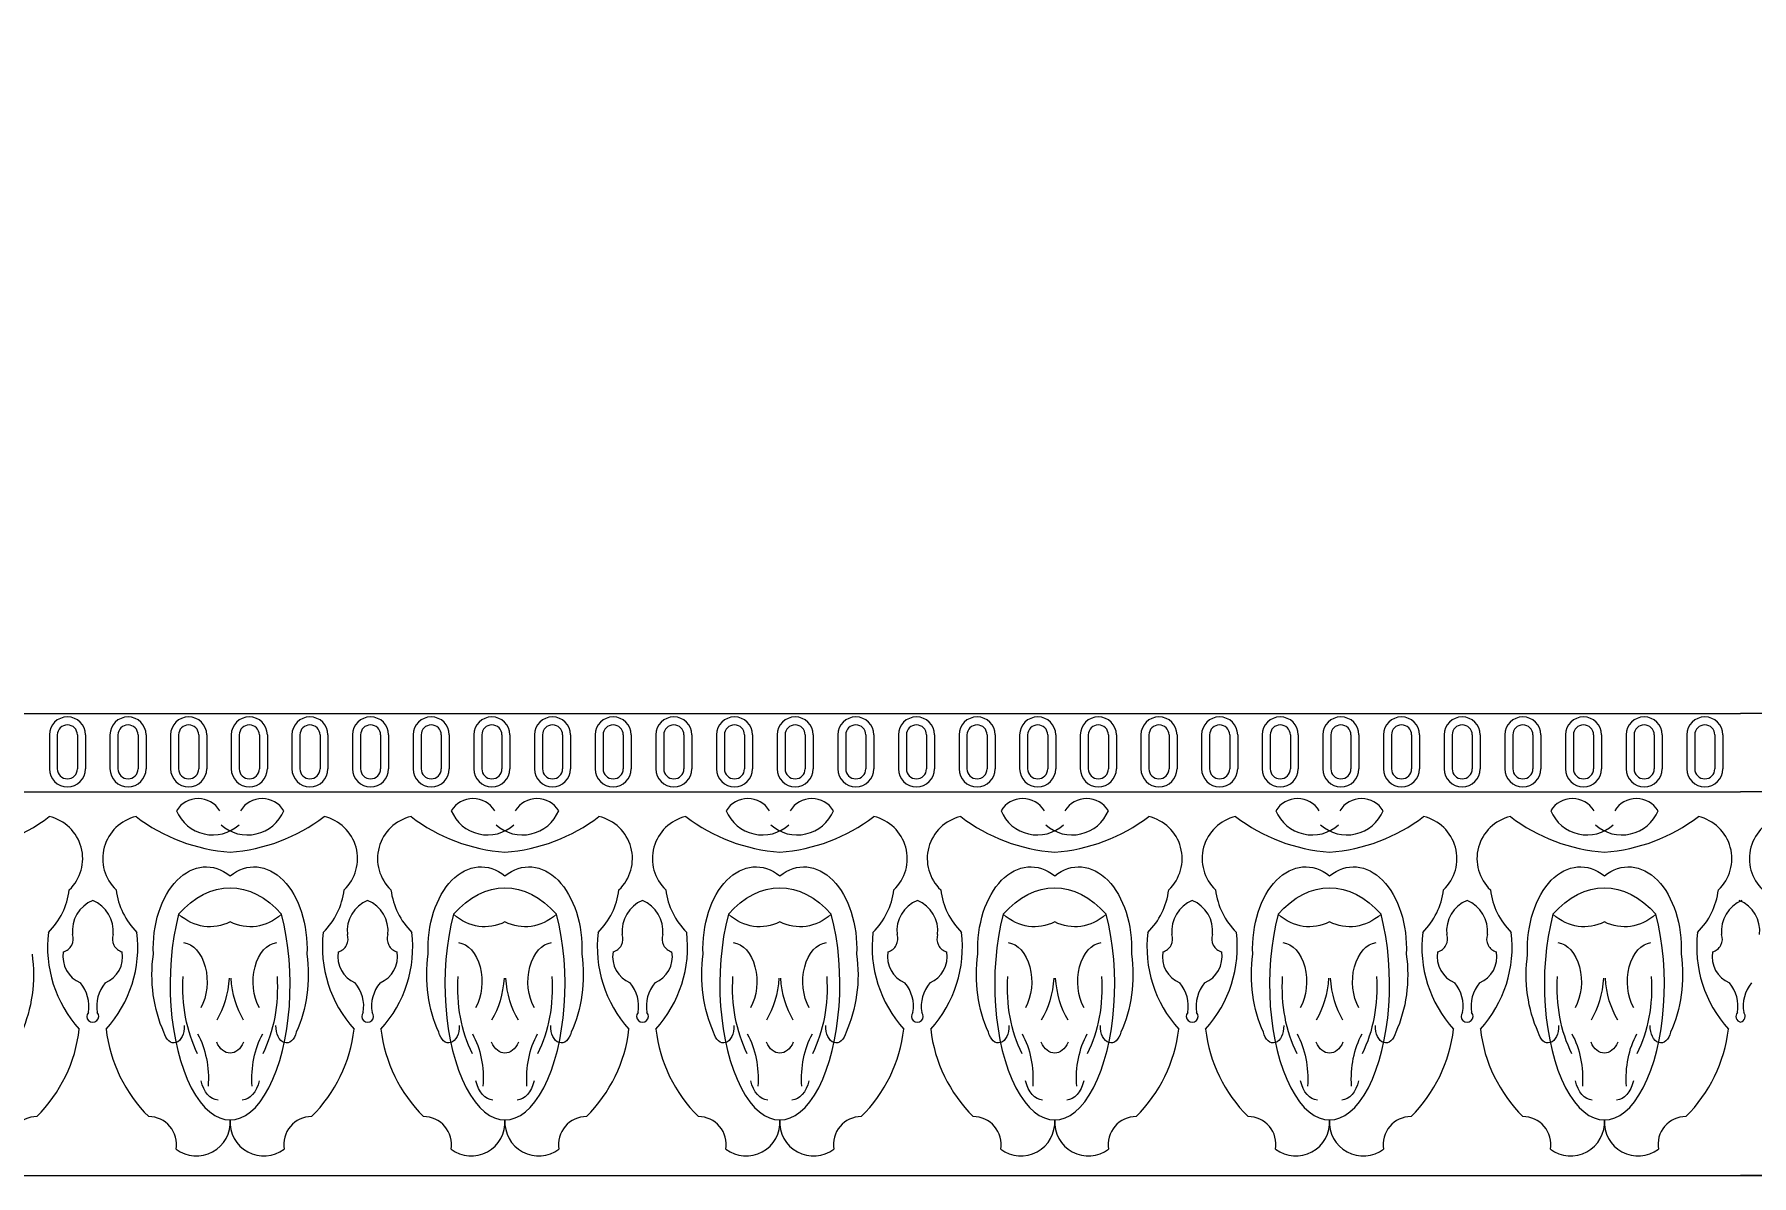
# Model space of a CAD drawing. Header units: inches. Extents: x 16.3 to 32.1, y 12.3 to 22.2.
# Drawn here: x 22.6787 to 22.976, y 18.5748 to 18.7725 of the extents above; entities that cross this region are included whole.
import ezdxf

# ---------------------------------------------------------------- set-up
doc = ezdxf.new("R2010")
doc.units = ezdxf.units.IN
doc.header["$MEASUREMENT"] = 0
doc.styles.get("Standard").update_dxf_attribs({"font": 'arial.ttf'})
doc.dimstyles.get("Standard").update_dxf_attribs({"dimtxt": 0.1, "dimasz": 0.18, "dimexe": 0.18, "dimexo": 0.0625, "dimgap": 0.09, "dimtad": 0, "dimtoh": 1, "dimdec": 4, "dimzin": 0, "dimdsep": 46, "dimtxsty": 'Standard', "dimblk": 'OBLIQUE', "dimcen": 0.09, "dimadec": 0, "dimazin": 0, "dimtfac": 1, "dimtdec": 4, "dimtofl": 0, "dimtmove": 0, "dimatfit": 3, "dimldrblk": 'OBLIQUE', "dimfxl": 1, "dimtolj": 1, "dimtzin": 0, "dimarcsym": 0})

# ---------------------------------------------------------------- blocks, each defined once
blk = doc.blocks.new('_Oblique')
at = {"color": 0, "linetype": 'ByBlock', "lineweight": -2}
blk.add_line((-0.5, -0.5), (0.5, 0.5), dxfattribs=at)
blk = doc.blocks.new('*D9')
at = {"color": 0, "lineweight": -2, "transparency": 16777216}
for p, q in [((22.4266703046612, 18.71730397491868), (22.4266703046612, 19.06242545327906)), ((23.52153079113649, 18.71730397491868), (23.52153079113649, 19.06242545327906)), ((22.4266703046612, 18.88242545327906), (22.68113329005437, 18.88242545327906)), ((23.52153079113649, 18.88242545327906), (23.26706780574332, 18.88242545327906))]:
    blk.add_line(p, q, dxfattribs=at)
at = {"layer": 'Defpoints', "color": 0, "lineweight": 9, "transparency": 16777216}
for p in [(23.52153079113649, 18.88242545327906), (22.4266703046612, 18.65480397491868), (23.52153079113649, 18.65480397491868)]:
    blk.add_point(p, dxfattribs=at)
at = {"color": 0, "lineweight": -2, "transparency": 16777216, "xscale": 0.18, "yscale": 0.18, "zscale": 0.18, "rotation": 180}
blk.add_blockref('_Oblique', (22.4266703046612, 18.88242545327906), dxfattribs=at)
at = {"color": 0, "lineweight": -2, "transparency": 16777216, "xscale": 0.18, "yscale": 0.18, "zscale": 0.18}
blk.add_blockref('_Oblique', (23.52153079113649, 18.88242545327906), dxfattribs=at)
at = {"color": 0, "lineweight": 9, "transparency": 16777216, "insert": (22.97410054789885, 18.88242545327906), "char_height": 0.1, "attachment_point": 5}
blk.add_mtext('\\A1;1.0949', dxfattribs=at)

msp = doc.modelspace()

# ---------------------------------------------------------------- linework, layer by layer
at = {"lineweight": 9}
for p, q in [((22.4266703046612, 18.65480397491868), (22.97410054789885, 18.65480397491868)), ((23.52153079113649, 18.65480397491868), (22.97410054789885, 18.65480397491868)), ((22.68125100615998, 18.65109596162829), (22.68125100615998, 18.64523514674125)), ((22.68263233042176, 18.65109596162829), (22.68263233042176, 18.64523514674125)), ((22.68611646997775, 18.65109596162829), (22.68611646997775, 18.64523514674125)), ((22.68749779423954, 18.65109596162829), (22.68749779423954, 18.64523514674125)), ((22.69175196985238, 18.65109596162829), (22.69175196985238, 18.64523514674125)), ((22.69313329411417, 18.65109596162829), (22.69313329411417, 18.64523514674125)), ((22.69661743367016, 18.65109596162829), (22.69661743367016, 18.64523514674125)), ((22.69799875793123, 18.65109596162829), (22.69799875793123, 18.64523514674125)), ((22.7022529335448, 18.65109596162829), (22.7022529335448, 18.64523514674125)), ((22.70363425780658, 18.65109596162829), (22.70363425780658, 18.64523514674125)), ((22.70711839736185, 18.65109596162829), (22.70711839736185, 18.64523514674125)), ((22.70849972162363, 18.65109596162829), (22.70849972162363, 18.64523514674125)), ((22.7127538972372, 18.65109596162829), (22.7127538972372, 18.64523514674125)), ((22.714135221499, 18.65109596162829), (22.714135221499, 18.64523514674125)), ((22.71761936105499, 18.65109596162829), (22.71761936105499, 18.64523514674125)), ((22.71900068531677, 18.65109596162829), (22.71900068531677, 18.64523514674125)), ((22.72325486092961, 18.65109596162829), (22.72325486092961, 18.64523514674125)), ((22.7246361851914, 18.65109596162829), (22.7246361851914, 18.64523514674125)), ((22.72812032474668, 18.65109596162829), (22.72812032474668, 18.64523514674125)), ((22.72950164900846, 18.65109596162829), (22.72950164900846, 18.64523514674125)), ((22.73375582462275, 18.65109596162829), (22.73375582462275, 18.64523514674125)), ((22.73513714888382, 18.65109596162829), (22.73513714888382, 18.64523514674125)), ((22.7386212884398, 18.65109596162829), (22.7386212884398, 18.64523514674125)), ((22.74000261270159, 18.65109596162829), (22.74000261270159, 18.64523514674125)), ((22.74425678831444, 18.65109596162829), (22.74425678831444, 18.64523514674125)), ((22.74563811257622, 18.65109596162829), (22.74563811257622, 18.64523514674125)), ((22.74912225213222, 18.65109596162829), (22.74912225213222, 18.64523514674125)), ((22.750503576394, 18.65109596162829), (22.750503576394, 18.64523514674125)), ((22.75475775200757, 18.65109596162829), (22.75475775200757, 18.64523514674125)), ((22.75613907626936, 18.65109596162829), (22.75613907626936, 18.64523514674125)), ((22.75962321582463, 18.65109596162829), (22.75962321582463, 18.64523514674125)), ((22.76100454008642, 18.65109596162829), (22.76100454008642, 18.64523514674125)), ((22.76525871569926, 18.65109596162829), (22.76525871569926, 18.64523514674125)), ((22.76664003996105, 18.65109596162829), (22.76664003996105, 18.64523514674125)), ((22.77012417951703, 18.65109596162829), (22.77012417951703, 18.64523514674125)), ((22.77150550377882, 18.65109596162829), (22.77150550377882, 18.64523514674125)), ((22.77575967939239, 18.65109596162829), (22.77575967939239, 18.64523514674125)), ((22.77714100365418, 18.65109596162829), (22.77714100365418, 18.64523514674125)), ((22.78062514321017, 18.65109596162829), (22.78062514321017, 18.64523514674125)), ((22.78200646747123, 18.65109596162829), (22.78200646747123, 18.64523514674125)), ((22.7862606430848, 18.65109596162829), (22.7862606430848, 18.64523514674125)), ((22.78764196734659, 18.65109596162829), (22.78764196734659, 18.64523514674125)), ((22.79112610690186, 18.65109596162829), (22.79112610690186, 18.64523514674125)), ((22.79250743116364, 18.65109596162829), (22.79250743116364, 18.64523514674125)), ((22.79676160677649, 18.65109596162829), (22.79676160677649, 18.64523514674125)), ((22.79814293103827, 18.65109596162829), (22.79814293103827, 18.64523514674125)), ((22.80162707059426, 18.65109596162829), (22.80162707059426, 18.64523514674125)), ((22.80300839485606, 18.65109596162829), (22.80300839485606, 18.64523514674125)), ((22.80726257046963, 18.65109596162829), (22.80726257046963, 18.64523514674125)), ((22.80864389473141, 18.65109596162829), (22.80864389473141, 18.64523514674125)), ((22.81212803428667, 18.65109596162829), (22.81212803428667, 18.64523514674125)), ((22.81350935854846, 18.65109596162829), (22.81350935854846, 18.64523514674125)), ((22.81776353416203, 18.65109596162829), (22.81776353416203, 18.64523514674125)), ((22.8191448584231, 18.65109596162829), (22.8191448584231, 18.64523514674125)), ((22.82262899797909, 18.65109596162829), (22.82262899797909, 18.64523514674125)), ((22.82401032224087, 18.65109596162829), (22.82401032224087, 18.64523514674125)), ((22.82826449785444, 18.65109596162829), (22.82826449785444, 18.64523514674125)), ((22.82964582211623, 18.65109596162829), (22.82964582211623, 18.64523514674125)), ((22.83312996167222, 18.65109596162829), (22.83312996167222, 18.64523514674125)), ((22.83451128593401, 18.65109596162829), (22.83451128593401, 18.64523514674125)), ((22.83876546154686, 18.65109596162829), (22.83876546154686, 18.64523514674125)), ((22.84014678580864, 18.65109596162829), (22.84014678580864, 18.64523514674125)), ((22.8436309253639, 18.65109596162829), (22.8436309253639, 18.64523514674125)), ((22.8450122496257, 18.65109596162829), (22.8450122496257, 18.64523514674125)), ((22.84926642523926, 18.65109596162829), (22.84926642523926, 18.64523514674125)), ((22.85064774950106, 18.65109596162829), (22.85064774950106, 18.64523514674125)), ((22.85413188905704, 18.65109596162829), (22.85413188905704, 18.64523514674125)), ((22.85551321331883, 18.65109596162829), (22.85551321331883, 18.64523514674125)), ((22.85976738893167, 18.65109596162829), (22.85976738893167, 18.64523514674125)), ((22.86114871319346, 18.65109596162829), (22.86114871319346, 18.64523514674125)), ((22.86463285274944, 18.65109596162829), (22.86463285274944, 18.64523514674125)), ((22.86601417701052, 18.65109596162829), (22.86601417701052, 18.64523514674125)), ((22.87026835262481, 18.65109596162829), (22.87026835262481, 18.64523514674125)), ((22.8716496768866, 18.65109596162829), (22.8716496768866, 18.64523514674125)), ((22.87513381644186, 18.65109596162829), (22.87513381644186, 18.64523514674125)), ((22.87651514070365, 18.65109596162829), (22.87651514070365, 18.64523514674125)), ((22.8807693163165, 18.65109596162829), (22.8807693163165, 18.64523514674125)), ((22.88215064057828, 18.65109596162829), (22.88215064057828, 18.64523514674125)), ((22.88563478013427, 18.65109596162829), (22.88563478013427, 18.64523514674125)), ((22.88701610439606, 18.65109596162829), (22.88701610439606, 18.64523514674125)), ((22.89127028000963, 18.65109596162829), (22.89127028000963, 18.64523514674125)), ((22.89265160427141, 18.65109596162829), (22.89265160427141, 18.64523514674125)), ((22.89613574382668, 18.65109596162829), (22.89613574382668, 18.64523514674125)), ((22.89751706808847, 18.65109596162829), (22.89751706808847, 18.64523514674125)), ((22.90177124370204, 18.65109596162829), (22.90177124370204, 18.64523514674125)), ((22.9031525679631, 18.65109596162829), (22.9031525679631, 18.64523514674125)), ((22.90663670751909, 18.65109596162829), (22.90663670751909, 18.64523514674125)), ((22.90801803178088, 18.65109596162829), (22.90801803178088, 18.64523514674125)), ((22.91227220739373, 18.65109596162829), (22.91227220739373, 18.64523514674125)), ((22.91365353165551, 18.65109596162829), (22.91365353165551, 18.64523514674125)), ((22.91713767121151, 18.65109596162829), (22.91713767121151, 18.64523514674125)), ((22.91851899547329, 18.65109596162829), (22.91851899547329, 18.64523514674125)), ((22.92277317108686, 18.65109596162829), (22.92277317108686, 18.64523514674125)), ((22.92415449534865, 18.65109596162829), (22.92415449534865, 18.64523514674125)), ((22.92763863490391, 18.65109596162829), (22.92763863490391, 18.64523514674125)), ((22.9290199591657, 18.65109596162829), (22.9290199591657, 18.64523514674125)), ((22.93327413477854, 18.65109596162829), (22.93327413477854, 18.64523514674125)), ((22.93465545904033, 18.65109596162829), (22.93465545904033, 18.64523514674125)), ((22.93813959859632, 18.65109596162829), (22.93813959859632, 18.64523514674125)), ((22.93952092285812, 18.65109596162829), (22.93952092285812, 18.64523514674125)), ((22.94377509847168, 18.65109596162829), (22.94377509847168, 18.64523514674125)), ((22.94515642273347, 18.65109596162829), (22.94515642273347, 18.64523514674125)), ((22.94864056228873, 18.65109596162829), (22.94864056228873, 18.64523514674125)), ((22.95002188655052, 18.65109596162829), (22.95002188655052, 18.64523514674125)), ((22.95427606216408, 18.65109596162829), (22.95427606216408, 18.64523514674125)), ((22.95565738642588, 18.65109596162829), (22.95565738642588, 18.64523514674125)), ((22.95914152598115, 18.65109596162829), (22.95914152598115, 18.64523514674125)), ((22.96052285024293, 18.65109596162829), (22.96052285024293, 18.64523514674125)), ((22.9647770258565, 18.65109596162829), (22.9647770258565, 18.64523514674125)), ((22.96615835011828, 18.65109596162829), (22.96615835011828, 18.64523514674125)), ((22.96964248967428, 18.65109596162829), (22.96964248967428, 18.64523514674125)), ((22.97102381393606, 18.65109596162829), (22.97102381393606, 18.64523514674125)), ((22.4266703046612, 18.64122658309856), (22.97410054789885, 18.64122658309856)), ((23.52153079113649, 18.64122658309856), (22.97410054789885, 18.64122658309856)), ((22.38296662207757, 18.57475894064459), (23.56523447372012, 18.57475894064459)), ((22.38296662207757, 18.57475894064459), (22.97410054789885, 18.57475894064459)), ((23.56523447372012, 18.57475894064459), (22.97410054789885, 18.57475894064459))]:
    msp.add_line(p, q, dxfattribs=at)
for centre, radius, start, end in [((22.6843744001994, 18.65109596162829), 0.003123394039518212, 0, 180), ((22.6948753638918, 18.65109596162829), 0.003123394039518212, 0, 180), ((22.70537632758422, 18.65109596162829), 0.003123394039518212, 0, 180), ((22.71587729127663, 18.65109596162829), 0.003123394039518212, 0, 180), ((22.72637825496976, 18.65109596162829), 0.003123394039518212, 0, 180), ((22.73687921866144, 18.65109596162829), 0.003123394039518212, 0, 180), ((22.74738018235458, 18.65109596162829), 0.003123394039518212, 0, 180), ((22.75788114604699, 18.65109596162829), 0.003123394039518212, 0, 180), ((22.76838210973867, 18.65109596162829), 0.003123394039518212, 0, 180), ((22.77888307343181, 18.65109596162829), 0.003123394039518212, 0, 180), ((22.78938403712423, 18.65109596162829), 0.003123394039518212, 0, 180), ((22.79988500081663, 18.65109596162829), 0.003123394039518212, 0, 180), ((22.81038596450905, 18.65109596162829), 0.003123394039518212, 0, 180), ((22.82088692820145, 18.65109596162829), 0.003123394039518212, 0, 180), ((22.83138789189386, 18.65109596162829), 0.003123394039518212, 0, 180), ((22.84188885558628, 18.65109596162829), 0.003123394039518212, 0, 180), ((22.85238981927868, 18.65109596162829), 0.003123394039518212, 0, 180), ((22.86289078297182, 18.65109596162829), 0.003123394039518212, 0, 180), ((22.8733917466635, 18.65109596162829), 0.003123394039518212, 0, 180), ((22.88389271035664, 18.65109596162829), 0.003123394039518212, 0, 180), ((22.89439367404905, 18.65109596162829), 0.003123394039518212, 0, 180), ((22.90489463774146, 18.65109596162829), 0.003123394039518212, 0, 180), ((22.91539560143387, 18.65109596162829), 0.003123394039518212, 0, 180), ((22.92589656512556, 18.65109596162829), 0.003123394039518212, 0, 180), ((22.93639752881869, 18.65109596162829), 0.003123394039518212, 0, 180), ((22.9468984925111, 18.65109596162829), 0.003123394039518212, 0, 180), ((22.95739945620351, 18.65109596162829), 0.003123394039518212, 0, 180), ((22.96790041989592, 18.65109596162829), 0.003123394039518212, 0, 180), ((22.6843744001994, 18.65109596162829), 0.001742069777861396, 0, 180), ((22.6948753638918, 18.65109596162829), 0.001742069777861396, 0, 180), ((22.70537632758422, 18.65109596162829), 0.001742069777861396, 0, 180), ((22.71587729127663, 18.65109596162829), 0.001742069777861396, 0, 180), ((22.72637825496976, 18.65109596162829), 0.001742069777861396, 0, 180), ((22.73687921866144, 18.65109596162829), 0.001742069777861396, 0, 180), ((22.74738018235458, 18.65109596162829), 0.001742069777861396, 0, 180), ((22.75788114604699, 18.65109596162829), 0.001742069777861396, 0, 180), ((22.76838210973867, 18.65109596162829), 0.001742069777861396, 0, 180), ((22.77888307343181, 18.65109596162829), 0.001742069777861396, 0, 180), ((22.78938403712423, 18.65109596162829), 0.001742069777861396, 0, 180), ((22.79988500081663, 18.65109596162829), 0.001742069777861396, 0, 180), ((22.81038596450905, 18.65109596162829), 0.001742069777861396, 0, 180), ((22.82088692820145, 18.65109596162829), 0.001742069777861396, 0, 180), ((22.83138789189386, 18.65109596162829), 0.001742069777861396, 0, 180), ((22.84188885558628, 18.65109596162829), 0.001742069777861396, 0, 180), ((22.85238981927868, 18.65109596162829), 0.001742069777861396, 0, 180), ((22.86289078297182, 18.65109596162829), 0.001742069777861396, 0, 180), ((22.8733917466635, 18.65109596162829), 0.001742069777861396, 0, 180), ((22.88389271035664, 18.65109596162829), 0.001742069777861396, 0, 180), ((22.89439367404905, 18.65109596162829), 0.001742069777861396, 0, 180), ((22.90489463774146, 18.65109596162829), 0.001742069777861396, 0, 180), ((22.91539560143387, 18.65109596162829), 0.001742069777861396, 0, 180), ((22.92589656512556, 18.65109596162829), 0.001742069777861396, 0, 180), ((22.93639752881869, 18.65109596162829), 0.001742069777861396, 0, 180), ((22.9468984925111, 18.65109596162829), 0.001742069777861396, 0, 180), ((22.95739945620351, 18.65109596162829), 0.001742069777861396, 0, 180), ((22.96790041989592, 18.65109596162829), 0.001742069777861396, 0, 180), ((22.6843744001994, 18.64523514674125), 0.003123394039518212, 180, 0), ((22.6843744001994, 18.64523514674125), 0.001742069777861396, 180, 0), ((22.6948753638918, 18.64523514674125), 0.003123394039518212, 180, 0), ((22.6948753638918, 18.64523514674125), 0.001742069777861396, 180, 0), ((22.70537632758422, 18.64523514674125), 0.003123394039518212, 180, 0), ((22.70537632758422, 18.64523514674125), 0.001742069777861396, 180, 0), ((22.71587729127663, 18.64523514674125), 0.003123394039518212, 180, 0), ((22.71587729127663, 18.64523514674125), 0.001742069777861396, 180, 0), ((22.72637825496976, 18.64523514674125), 0.003123394039518212, 180, 0), ((22.72637825496976, 18.64523514674125), 0.001742069777861396, 180, 0), ((22.73687921866144, 18.64523514674125), 0.003123394039518212, 180, 0), ((22.73687921866144, 18.64523514674125), 0.001742069777861396, 180, 0), ((22.74738018235458, 18.64523514674125), 0.003123394039518212, 180, 0), ((22.74738018235458, 18.64523514674125), 0.001742069777861396, 180, 0), ((22.75788114604699, 18.64523514674125), 0.003123394039518212, 180, 0), ((22.75788114604699, 18.64523514674125), 0.001742069777861396, 180, 0), ((22.76838210973867, 18.64523514674125), 0.003123394039518212, 180, 0), ((22.76838210973867, 18.64523514674125), 0.001742069777861396, 180, 0), ((22.77888307343181, 18.64523514674125), 0.003123394039518212, 180, 0), ((22.77888307343181, 18.64523514674125), 0.001742069777861396, 180, 0), ((22.78938403712423, 18.64523514674125), 0.003123394039518212, 180, 0), ((22.78938403712423, 18.64523514674125), 0.001742069777861396, 180, 0), ((22.79988500081663, 18.64523514674125), 0.003123394039518212, 180, 0), ((22.79988500081663, 18.64523514674125), 0.001742069777861396, 180, 0), ((22.81038596450905, 18.64523514674125), 0.003123394039518212, 180, 0), ((22.81038596450905, 18.64523514674125), 0.001742069777861396, 180, 0), ((22.82088692820145, 18.64523514674125), 0.003123394039518212, 180, 0), ((22.82088692820145, 18.64523514674125), 0.001742069777861396, 180, 0), ((22.83138789189386, 18.64523514674125), 0.003123394039518212, 180, 0), ((22.83138789189386, 18.64523514674125), 0.001742069777861396, 180, 0), ((22.84188885558628, 18.64523514674125), 0.003123394039518212, 180, 0), ((22.84188885558628, 18.64523514674125), 0.001742069777861396, 180, 0), ((22.85238981927868, 18.64523514674125), 0.003123394039518212, 180, 0), ((22.85238981927868, 18.64523514674125), 0.001742069777861396, 180, 0), ((22.86289078297182, 18.64523514674125), 0.003123394039518212, 180, 0), ((22.86289078297182, 18.64523514674125), 0.001742069777861396, 180, 0), ((22.8733917466635, 18.64523514674125), 0.003123394039518212, 180, 0), ((22.8733917466635, 18.64523514674125), 0.001742069777861396, 180, 0), ((22.88389271035664, 18.64523514674125), 0.003123394039518212, 180, 0), ((22.88389271035664, 18.64523514674125), 0.001742069777861396, 180, 0), ((22.89439367404905, 18.64523514674125), 0.003123394039518212, 180, 0), ((22.89439367404905, 18.64523514674125), 0.001742069777861396, 180, 0), ((22.90489463774146, 18.64523514674125), 0.003123394039518212, 180, 0), ((22.90489463774146, 18.64523514674125), 0.001742069777861396, 180, 0), ((22.91539560143387, 18.64523514674125), 0.003123394039518212, 180, 0), ((22.91539560143387, 18.64523514674125), 0.001742069777861396, 180, 0), ((22.92589656512556, 18.64523514674125), 0.003123394039518212, 180, 0), ((22.92589656512556, 18.64523514674125), 0.001742069777861396, 180, 0), ((22.93639752881869, 18.64523514674125), 0.003123394039518212, 180, 0), ((22.93639752881869, 18.64523514674125), 0.001742069777861396, 180, 0), ((22.9468984925111, 18.64523514674125), 0.003123394039518212, 180, 0), ((22.9468984925111, 18.64523514674125), 0.001742069777861396, 180, 0), ((22.95739945620351, 18.64523514674125), 0.003123394039518212, 180, 0), ((22.95739945620351, 18.64523514674125), 0.001742069777861396, 180, 0), ((22.96790041989592, 18.64523514674125), 0.003123394039518212, 180, 0), ((22.96790041989592, 18.64523514674125), 0.001742069777861396, 180, 0), ((22.70701517858138, 18.63563760585374), 0.0044238242047162, 31.90097833664028, 148.0990216633597), ((22.71809506540954, 18.63563760585374), 0.0044238242047162, 31.90097833664028, 148.0990216633597), ((22.75460761163462, 18.63563760585374), 0.0044238242047162, 31.90097833664028, 148.0990216633597), ((22.76568749846277, 18.63563760585374), 0.0044238242047162, 31.90097833664028, 148.0990216633597), ((22.80220004468713, 18.63563760585374), 0.0044238242047162, 31.90097833664028, 148.0990216633597), ((22.81327993151529, 18.63563760585374), 0.0044238242047162, 31.90097833664028, 148.0990216633597), ((22.84979247773965, 18.63563760585374), 0.0044238242047162, 31.90097833664028, 148.0990216633597), ((22.86087236456851, 18.63563760585374), 0.0044238242047162, 31.90097833664028, 148.0990216633597), ((22.89738491079289, 18.63563760585374), 0.0044238242047162, 31.90097833664028, 148.0990216633597), ((22.90846479762104, 18.63563760585374), 0.0044238242047162, 31.90097833664028, 148.0990216633597), ((22.9449773438454, 18.63563760585374), 0.0044238242047162, 31.90097833664028, 148.0990216633597), ((22.95605723067355, 18.63563760585374), 0.0044238242047162, 31.90097833664028, 148.0990216633597), ((22.66295172946331, 18.66076400867594), 0.03001123483773847, 273.8420907166619, 307.5323014135493), ((22.67955635966815, 18.62968179889669), 0.007473911780588516, 313.5059671655903, 77.02196771417186), ((22.69796145127025, 18.62968179889669), 0.007473911780588516, 102.9780322858282, 226.4940328344093), ((22.71456608147581, 18.66076400867594), 0.03001123483773847, 232.4676985864506, 266.1579092833379), ((22.70954310472571, 18.64057417376501), 0.006799791227868026, 202.4691587685959, 312.00274809421), ((22.71556713926449, 18.64057417376501), 0.006799791227868026, 227.9972519057897, 337.5308412314037), ((22.71054416251583, 18.66076400867594), 0.03001123483773847, 273.8420907166619, 307.5323014135493), ((22.72714879272139, 18.62968179889669), 0.007473911780588516, 313.5059671655903, 77.02196771417186), ((22.74555388432276, 18.62968179889669), 0.007473911780588516, 102.9780322858282, 226.4940328344093), ((22.76215851452832, 18.66076400867594), 0.03001123483773847, 232.4676985864506, 266.1579092833379), ((22.75713553777895, 18.64057417376501), 0.006799791227868026, 202.4691587685959, 312.00274809421), ((22.76315957231772, 18.64057417376501), 0.006799791227868026, 227.9972519057897, 337.5308412314037), ((22.75813659556835, 18.66076400867594), 0.03001123483773847, 273.8420907166619, 307.5323014135493), ((22.77474122577391, 18.62968179889669), 0.007473911780588516, 313.5059671655903, 77.02196771417186), ((22.793146317376, 18.62968179889669), 0.007473911780588516, 102.9780322858282, 226.4940328344093), ((22.80975094758084, 18.66076400867594), 0.03001123483773847, 232.4676985864506, 266.1579092833379), ((22.80472797083146, 18.64057417376501), 0.006799791227868026, 202.4691587685959, 312.00274809421), ((22.81075200537024, 18.64057417376501), 0.006799791227868026, 227.9972519057897, 337.5308412314037), ((22.80572902862158, 18.66076400867594), 0.03001123483773847, 273.8420907166619, 307.5323014135493), ((22.82233365882715, 18.62968179889669), 0.007473911780588516, 313.5059671655903, 77.02196771417186), ((22.84073875042851, 18.62968179889669), 0.007473911780588516, 102.9780322858282, 226.4940328344093), ((22.85734338063408, 18.66076400867594), 0.03001123483773847, 232.4676985864506, 266.1579092833379), ((22.8523204038847, 18.64057417376501), 0.006799791227868026, 202.4691587685959, 312.00274809421), ((22.85834443842275, 18.64057417376501), 0.006799791227868026, 227.9972519057897, 337.5308412314037), ((22.85332146167409, 18.66076400867594), 0.03001123483773847, 273.8420907166619, 307.5323014135493), ((22.86992609187966, 18.62968179889669), 0.007473911780588516, 313.5059671655903, 77.02196771417186), ((22.88833118348102, 18.62968179889669), 0.007473911780588516, 102.9780322858282, 226.4940328344093), ((22.90493581368658, 18.66076400867594), 0.03001123483773847, 232.4676985864506, 266.1579092833379), ((22.89991283693721, 18.64057417376501), 0.006799791227868026, 202.4691587685959, 312.00274809421), ((22.90593687147599, 18.64057417376501), 0.006799791227868026, 227.9972519057897, 337.5308412314037), ((22.90091389472733, 18.66076400867594), 0.03001123483773847, 273.8420907166619, 307.5323014135493), ((22.91751852493217, 18.62968179889669), 0.007473911780588516, 313.5059671655903, 77.02196771417186), ((22.93592361653426, 18.62968179889669), 0.007473911780588516, 102.9780322858282, 226.4940328344093), ((22.95252824673982, 18.66076400867594), 0.03001123483773847, 232.4676985864506, 266.1579092833379), ((22.94750526998973, 18.64057417376501), 0.006799791227868026, 202.4691587685959, 312.00274809421), ((22.9535293045285, 18.64057417376501), 0.006799791227868026, 227.9972519057897, 337.5308412314037), ((22.94850632777985, 18.66076400867594), 0.03001123483773847, 273.8420907166619, 307.5323014135493), ((22.96511095798541, 18.62968179889669), 0.007473911780588516, 313.5059671655903, 77.02196771417186), ((22.98309013781301, 18.62968179889669), 0.007473911780588516, 102.9780322858282, 226.4940328344093), ((22.67224228173945, 18.62580540613038), 0.01255470401485539, 314.8099498312409, 352.9336838101659), ((22.70527552919896, 18.62580540613038), 0.01255470401485539, 187.0663161896791, 225.1900501687588), ((22.71983471479196, 18.62580540613038), 0.01255470401485539, 314.8099498312409, 352.9336838101659), ((22.7528679622522, 18.62580540613038), 0.01255470401485539, 187.0663161896791, 225.1900501687588), ((22.7674271478452, 18.62580540613038), 0.01255470401485539, 314.8099498312409, 352.9336838101659), ((22.8004603953047, 18.62580540613038), 0.01255470401485539, 187.0663161896791, 225.1900501687588), ((22.81501958089771, 18.62580540613038), 0.01255470401485539, 314.8099498312409, 352.9336838101659), ((22.84805282835794, 18.62580540613038), 0.01255470401485539, 187.0663161896791, 225.1900501687588), ((22.86261201395023, 18.62580540613038), 0.01255470401485539, 314.8099498312409, 352.9336838101659), ((22.89564526141046, 18.62580540613038), 0.01255470401485539, 187.0663161896791, 225.1900501687588), ((22.91020444700347, 18.62580540613038), 0.01255470401485539, 314.8099498312409, 352.9336838101659), ((22.94323769446297, 18.62580540613038), 0.01255470401485539, 187.0663161896791, 225.1900501687588), ((22.95779688005597, 18.62580540613038), 0.01255470401485539, 314.8099498312409, 352.9336838101659), ((22.69091569492588, 18.6171420698965), 0.005688324867867143, 112.1217162858279, 186.0774794664099), ((22.68663152839125, 18.6171420698965), 0.005688324867867143, 353.9225205335898, 67.87828371417208), ((22.7385081279784, 18.6171420698965), 0.005688324867867143, 112.1217162858279, 186.0774794664099), ((22.73422396144449, 18.6171420698965), 0.005688324867867143, 353.9225205335898, 67.87828371417208), ((22.78610056103163, 18.6171420698965), 0.005688324867867143, 112.1217162858279, 186.0774794664099), ((22.781816394497, 18.6171420698965), 0.005688324867867143, 353.9225205335898, 67.87828371417208), ((22.83369299408415, 18.6171420698965), 0.005688324867867143, 112.1217162858279, 186.0774794664099), ((22.82940882755024, 18.6171420698965), 0.005688324867867143, 353.9225205335898, 67.87828371417208), ((22.88128542713738, 18.6171420698965), 0.005688324867867143, 112.1217162858279, 186.0774794664099), ((22.87700126060275, 18.6171420698965), 0.005688324867867143, 353.9225205335898, 67.87828371417208), ((22.92887786019062, 18.6171420698965), 0.005688324867867143, 112.1217162858279, 186.0774794664099), ((22.92459369365528, 18.6171420698965), 0.005688324867867143, 353.9225205335898, 67.87828371417208), ((22.97647029324314, 18.6171420698965), 0.005688324867867143, 112.1217162858279, 186.0774794664099), ((22.97173080255529, 18.6171420698965), 0.005688324867867143, 353.9225205335898, 67.87828371417208), ((22.70205887471133, 18.61436499510303), 0.0211210706157521, 173.1107163257248, 222.2917300774307), ((22.68306589532012, 18.61576786236352), 0.002325324419499536, 284.9774624858442, 19.38912815554225), ((22.67545893622707, 18.61436499510303), 0.0211210706157521, 317.708269922569, 6.889283674275256), ((22.69448132799846, 18.61576786236352), 0.002325324419499536, 160.6108718444577, 255.0225375141557), ((22.74965130776456, 18.61436499510303), 0.0211210706157521, 173.1107163257248, 222.2917300774307), ((22.73065832837264, 18.61576786236352), 0.002325324419499536, 284.9774624858442, 19.38912815554225), ((22.72305136928031, 18.61436499510303), 0.0211210706157521, 317.708269922569, 6.889283674275256), ((22.74207376105097, 18.61576786236352), 0.002325324419499536, 160.6108718444577, 255.0225375141557), ((22.79724374081708, 18.61436499510303), 0.0211210706157521, 173.1107163257248, 222.2917300774307), ((22.77825076142587, 18.61576786236352), 0.002325324419499536, 284.9774624858442, 19.38912815554225), ((22.77064380233283, 18.61436499510303), 0.0211210706157521, 317.708269922569, 6.889283674275256), ((22.78966619410349, 18.61576786236352), 0.002325324419499536, 160.6108718444577, 255.0225375141557), ((22.8448361738696, 18.61436499510303), 0.0211210706157521, 173.1107163257248, 222.2917300774307), ((22.8258431944784, 18.61576786236352), 0.002325324419499536, 284.9774624858442, 19.38912815554225), ((22.81823623538533, 18.61436499510303), 0.0211210706157521, 317.708269922569, 6.889283674275256), ((22.83725862715672, 18.61576786236352), 0.002325324419499536, 160.6108718444577, 255.0225375141557), ((22.89242860692283, 18.61436499510303), 0.0211210706157521, 173.1107163257248, 222.2917300774307), ((22.8734356275309, 18.61576786236352), 0.002325324419499536, 284.9774624858442, 19.38912815554225), ((22.86582866843857, 18.61436499510303), 0.0211210706157521, 317.708269922569, 6.889283674275256), ((22.88485106020924, 18.61576786236352), 0.002325324419499536, 160.6108718444577, 255.0225375141557), ((22.94002103997534, 18.61436499510303), 0.0211210706157521, 173.1107163257248, 222.2917300774307), ((22.92102806058414, 18.61576786236352), 0.002325324419499536, 284.9774624858442, 19.38912815554225), ((22.91342110149109, 18.61436499510303), 0.0211210706157521, 317.708269922569, 6.889283674275256), ((22.93244349326175, 18.61576786236352), 0.002325324419499536, 160.6108718444577, 255.0225375141557), ((22.98761347302786, 18.61436499510303), 0.0211210706157521, 173.1107163257248, 222.2917300774307), ((22.96862049363666, 18.61576786236352), 0.002325324419499536, 284.9774624858442, 19.38912815554225), ((22.68857024299842, 18.61271860946469), 0.00496869721628434, 170.7004093341276, 247.0396824057214), ((22.68897698031943, 18.61271860946469), 0.00496869721628434, 292.9603175942785, 9.299590665872419), ((22.73616267605095, 18.61271860946469), 0.00496869721628434, 170.7004093341276, 247.0396824057214), ((22.73656941337267, 18.61271860946469), 0.00496869721628434, 292.9603175942785, 9.299590665872419), ((22.78375510910418, 18.61271860946469), 0.00496869721628434, 170.7004093341276, 247.0396824057214), ((22.78416184642519, 18.61271860946469), 0.00496869721628434, 292.9603175942785, 9.299590665872419), ((22.83134754215669, 18.61271860946469), 0.00496869721628434, 170.7004093341276, 247.0396824057214), ((22.83175427947842, 18.61271860946469), 0.00496869721628434, 292.9603175942785, 9.299590665872419), ((22.87893997520921, 18.61271860946469), 0.00496869721628434, 170.7004093341276, 247.0396824057214), ((22.87934671253093, 18.61271860946469), 0.00496869721628434, 292.9603175942785, 9.299590665872419), ((22.92653240826245, 18.61271860946469), 0.00496869721628434, 170.7004093341276, 247.0396824057214), ((22.92693914558345, 18.61271860946469), 0.00496869721628434, 292.9603175942785, 9.299590665872419), ((22.97412484131496, 18.61271860946469), 0.00496869721628434, 170.7004093341276, 247.0396824057214), ((22.6818103293442, 18.60411012669361), 0.006286249280709953, 350.1986132132202, 39.91327286510243), ((22.69573689397366, 18.60411012669361), 0.006286249280709953, 140.0867271348976, 189.8013867867795), ((22.72940276239744, 18.60411012669361), 0.006286249280709953, 350.1986132132202, 39.91327286510243), ((22.74332932702617, 18.60411012669361), 0.006286249280709953, 140.0867271348976, 189.8013867867795), ((22.77699519544996, 18.60411012669361), 0.006286249280709953, 350.1986132132202, 39.91327286510243), ((22.79092176007941, 18.60411012669361), 0.006286249280709953, 140.0867271348976, 189.8013867867795), ((22.82458762850319, 18.60411012669361), 0.006286249280709953, 350.1986132132202, 39.91327286510243), ((22.83851419313193, 18.60411012669361), 0.006286249280709953, 140.0867271348976, 189.8013867867795), ((22.8721800615557, 18.60411012669361), 0.006286249280709953, 350.1986132132202, 39.91327286510243), ((22.88610662618444, 18.60411012669361), 0.006286249280709953, 140.0867271348976, 189.8013867867795), ((22.91977249460822, 18.60411012669361), 0.006286249280709953, 350.1986132132202, 39.91327286510243), ((22.93369905923768, 18.60411012669361), 0.006286249280709953, 140.0867271348976, 189.8013867867795), ((22.96736492766146, 18.60411012669361), 0.006286249280709953, 350.1986132132202, 39.91327286510243), ((22.98083616813696, 18.60411012669361), 0.006286249280709953, 140.0867271348976, 189.8013867867795), ((22.68877361165929, 18.60235147436774), 0.001032036715775501, 138.1525384674497, 41.84746153254999), ((22.7363660447118, 18.60235147436774), 0.001032036715775501, 138.1525384674497, 41.84746153254999), ((22.78395847776432, 18.60235147436774), 0.001032036715775501, 138.1525384674497, 41.84746153254999), ((22.83155091081755, 18.60235147436774), 0.001032036715775501, 138.1525384674497, 41.84746153254999), ((22.87914334387007, 18.60235147436774), 0.001032036715775501, 138.1525384674497, 41.84746153254999), ((22.9267357769233, 18.60235147436774), 0.001032036715775501, 138.1525384674497, 41.84746153254999), ((22.97432820997582, 18.60235147436774), 0.001032036715775501, 138.1525384674497, 257.2560209621038), ((22.9738728858226, 18.60235147436774), 0.001032036715775501, 282.7439790378962, 41.84746153254999), ((22.66115096164592, 18.60307157337762), 0.02545200769075831, 314.7452077897653, 353.4143062136357), ((22.71636684929176, 18.60307157337762), 0.02545200769075831, 186.585693786364, 225.2547922102347), ((22.70874339469916, 18.60307157337762), 0.02545200769075831, 314.7452077897653, 353.4143062136357), ((22.76395928234427, 18.60307157337762), 0.02545200769075831, 186.585693786364, 225.2547922102347), ((22.75633582775167, 18.60307157337762), 0.02545200769075831, 314.7452077897653, 353.4143062136357), ((22.81155171539751, 18.60307157337762), 0.02545200769075831, 186.585693786364, 225.2547922102347), ((22.80392826080491, 18.60307157337762), 0.02545200769075831, 314.7452077897653, 353.4143062136357), ((22.85914414845003, 18.60307157337762), 0.02545200769075831, 186.585693786364, 225.2547922102347), ((22.85152069385742, 18.60307157337762), 0.02545200769075831, 314.7452077897653, 353.4143062136357), ((22.90673658150254, 18.60307157337762), 0.02545200769075831, 186.585693786364, 225.2547922102347), ((22.89911312691066, 18.60307157337762), 0.02545200769075831, 314.7452077897653, 353.4143062136357), ((22.95432901455577, 18.60307157337762), 0.02545200769075831, 186.585693786364, 225.2547922102347), ((22.94670555996317, 18.60307157337762), 0.02545200769075831, 314.7452077897653, 353.4143062136357), ((22.67909017980088, 18.58014278173995), 0.004851773009843557, 90.26147981236959, 189.2313608464456), ((22.69842763113753, 18.58014278173995), 0.004851773009843557, 350.7686391535542, 89.73852018763043), ((22.70674690318054, 18.58399459333582), 0.005822497063953539, 232.6756190254405, 4.013371109770463), ((22.71836334081038, 18.58399459333582), 0.005822497063953539, 175.9866288902296, 307.3243809745593), ((22.72668261285411, 18.58014278173995), 0.004851773009843557, 90.26147981236959, 189.2313608464456), ((22.74602006419004, 18.58014278173995), 0.004851773009843557, 350.7686391535542, 89.73852018763043), ((22.75433933623307, 18.58399459333582), 0.005822497063953539, 232.6756190254405, 4.013371109770463), ((22.76595577386288, 18.58399459333582), 0.005822497063953539, 175.9866288902296, 307.3243809745593), ((22.77427504590663, 18.58014278173995), 0.004851773009843557, 90.26147981236959, 189.2313608464456), ((22.79361249724328, 18.58014278173995), 0.004851773009843557, 350.7686391535542, 89.73852018763043), ((22.80193176928557, 18.58399459333582), 0.005822497063953539, 232.6756190254405, 4.013371109770463), ((22.81354820691612, 18.58399459333582), 0.005822497063953539, 175.9866288902296, 307.3243809745593), ((22.82186747895987, 18.58014278173995), 0.004851773009843557, 90.26147981236959, 189.2313608464456), ((22.84120493029579, 18.58014278173995), 0.004851773009843557, 350.7686391535542, 89.73852018763043), ((22.84952420233881, 18.58399459333582), 0.005822497063953539, 232.6756190254405, 4.013371109770463), ((22.86114063996864, 18.58399459333582), 0.005822497063953539, 175.9866288902296, 307.3243809745593), ((22.86945991201238, 18.58014278173995), 0.004851773009843557, 90.26147981236959, 189.2313608464456), ((22.8887973633483, 18.58014278173995), 0.004851773009843557, 350.7686391535542, 89.73852018763043), ((22.89711663539133, 18.58399459333582), 0.005822497063953539, 232.6756190254405, 4.013371109770463), ((22.90873307302188, 18.58399459333582), 0.005822497063953539, 175.9866288902296, 307.3243809745593), ((22.91705234506562, 18.58014278173995), 0.004851773009843557, 90.26147981236959, 189.2313608464456), ((22.93638979640154, 18.58014278173995), 0.004851773009843557, 350.7686391535542, 89.73852018763043), ((22.94470906844457, 18.58399459333582), 0.005822497063953539, 232.6756190254405, 4.013371109770463), ((22.95632550607439, 18.58399459333582), 0.005822497063953539, 175.9866288902296, 307.3243809745593), ((22.96464477811813, 18.58014278173995), 0.004851773009843557, 90.26147981236959, 189.2313608464456)]:
    msp.add_arc(centre, radius, start, end, dxfattribs=at)
at = {"lineweight": 9, "extrusion": (0, 0, -1)}
for centre, major_axis, ratio, start_param, end_param in [((22.70839243122241, 18.61407417000506), (1.526319765162113e-15, 0.01417917329383207), 0.6453658307809711, 4.646244061507068, 6.755446797668531), ((22.71671781276923, 18.61407417000506), (6.019186453975792e-17, 0.01417917329383235), 0.6453658307809743, -0.4722614905693665, 1.636941245672444), ((22.75598486427565, 18.61407417000506), (1.526319765162113e-15, 0.01417917329383207), 0.6453658307809711, 4.646244061507068, 6.755446797668531), ((22.76431024582247, 18.61407417000506), (6.019186453975792e-17, 0.01417917329383235), 0.6453658307809743, -0.4722614905693665, 1.636941245672444), ((22.80357729732816, 18.61407417000506), (1.526319765162113e-15, 0.01417917329383207), 0.6453658307809711, 4.646244061507068, 6.755446797668531), ((22.81190267887499, 18.61407417000506), (6.019186453975792e-17, 0.01417917329383235), 0.6453658307809743, -0.4722614905693665, 1.636941245672444), ((22.8511697303814, 18.61407417000506), (1.526319765162113e-15, 0.01417917329383207), 0.6453658307809711, 4.646244061507068, 6.755446797668531), ((22.85949511192823, 18.61407417000506), (6.019186453975792e-17, 0.01417917329383235), 0.6453658307809743, -0.4722614905693665, 1.636941245672444), ((22.89876216343391, 18.61407417000506), (1.526319765162113e-15, 0.01417917329383207), 0.6453658307809711, 4.646244061507068, 6.755446797668531), ((22.90708754498074, 18.61407417000506), (6.019186453975792e-17, 0.01417917329383235), 0.6453658307809743, -0.4722614905693665, 1.636941245672444), ((22.94635459648642, 18.61407417000506), (1.374563306675649e-15, 0.01417917329383202), 0.6453658307809798, 4.646244061507075, 6.755446797668531), ((22.95467997803325, 18.61407417000506), (8.14718166497701e-17, 0.01417917329383239), 0.6453658307809665, -0.4722614905693736, 1.636941245672443), ((22.71255512199655, 18.60155339784354), (5.857484283138563e-16, 0.02306787444806681), 0.6453658307808627, -0.6418923167414761, 0.641892316741643), ((22.76014755504905, 18.60155339784354), (5.857484283138563e-16, 0.02306787444806681), 0.6453658307808627, -0.6418923167414761, 0.641892316741643), ((22.80773998810229, 18.60155339784354), (5.857484283138563e-16, 0.02306787444806681), 0.6453658307808627, -0.6418923167414761, 0.641892316741643), ((22.85533242115481, 18.60155339784354), (5.857484283138563e-16, 0.02306787444806681), 0.6453658307808627, -0.6418923167414761, 0.641892316741643), ((22.90292485420732, 18.60155339784354), (5.857484283138563e-16, 0.02306787444806681), 0.6453658307808627, -0.6418923167414761, 0.641892316741643), ((22.95051728726056, 18.60155339784354), (4.077417630860007e-16, 0.02306787444806681), 0.6453658307808631, -0.6418923167414714, 0.641892316741647), ((22.70909253078432, 18.63542659227079), (2.065696737813695e-15, 0.01756094464763669), 0.6453658307810628, 2.831102445080614, 3.643315391921959), ((22.71601771320877, 18.63542659227079), (-2.064474070315749e-15, 0.01756094464763669), 0.6453658307810628, 2.639869915257627, 3.452082862098973), ((22.75668496383683, 18.63542659227079), (2.065696737813695e-15, 0.01756094464763669), 0.6453658307810628, 2.831102445080614, 3.643315391921959), ((22.76361014626201, 18.63542659227079), (-2.064474070315749e-15, 0.01756094464763669), 0.6453658307810628, 2.639869915257627, 3.452082862098973), ((22.80427739688934, 18.63542659227079), (2.065696737813695e-15, 0.01756094464763669), 0.6453658307810628, 2.831102445080614, 3.643315391921959), ((22.81120257931452, 18.63542659227079), (-2.064474070315749e-15, 0.01756094464763669), 0.6453658307810628, 2.639869915257627, 3.452082862098973), ((22.85186982994258, 18.63542659227079), (2.065696737813695e-15, 0.01756094464763669), 0.6453658307810628, 2.831102445080614, 3.643315391921959), ((22.85879501236704, 18.63542659227079), (-2.064474070315749e-15, 0.01756094464763669), 0.6453658307810628, 2.639869915257627, 3.452082862098973), ((22.89946226299509, 18.63542659227079), (2.065696737813695e-15, 0.01756094464763669), 0.6453658307810628, 2.831102445080614, 3.643315391921959), ((22.90638744542028, 18.63542659227079), (-2.064474070315749e-15, 0.01756094464763669), 0.6453658307810628, 2.639869915257627, 3.452082862098973), ((22.9470546960476, 18.63542659227079), (2.138139787068169e-15, 0.0175609446476367), 0.6453658307810682, 2.831102445080609, 3.643315391921957), ((22.95397987847279, 18.63542659227079), (-2.170234808889808e-15, 0.0175609446476367), 0.6453658307810557, 2.639869915257631, 3.452082862098977), ((22.7041849417181, 18.60834858605704), (-2.218685370415593e-15, 0.006801047851610675), 0.645365830780891, 0.06959805655475337, 2.294907248839077), ((22.72092530227498, 18.60834858605704), (2.218915572258712e-15, 0.006801047851610675), 0.6453658307808908, 3.988278058340509, 6.213587250624832), ((22.75177737477061, 18.60834858605704), (-2.218685370415593e-15, 0.006801047851610675), 0.645365830780891, 0.06959805655475337, 2.294907248839077), ((22.7685177353275, 18.60834858605704), (2.218915572258712e-15, 0.006801047851610675), 0.6453658307808908, 3.988278058340509, 6.213587250624832), ((22.79936980782385, 18.60834858605704), (-2.218685370415593e-15, 0.006801047851610675), 0.645365830780891, 0.06959805655475337, 2.294907248839077), ((22.81611016838075, 18.60834858605704), (2.218915572258712e-15, 0.006801047851610675), 0.6453658307808908, 3.988278058340509, 6.213587250624832), ((22.84696224087636, 18.60834858605704), (-2.218685370415593e-15, 0.006801047851610675), 0.645365830780891, 0.06959805655475337, 2.294907248839077), ((22.86370260143325, 18.60834858605704), (2.218915572258712e-15, 0.006801047851610675), 0.6453658307808908, 3.988278058340509, 6.213587250624832), ((22.89455467392888, 18.60834858605704), (-2.218685370415593e-15, 0.006801047851610675), 0.645365830780891, 0.06959805655475337, 2.294907248839077), ((22.91129503448649, 18.60834858605704), (2.218915572258712e-15, 0.006801047851610675), 0.6453658307808908, 3.988278058340509, 6.213587250624832), ((22.94214710698212, 18.60834858605704), (-2.074579016205028e-15, 0.00680104785161066), 0.6453658307808875, 0.06959805655470164, 2.294907248839065), ((22.95888746753901, 18.60834858605704), (2.196355791567562e-15, 0.006801047851610665), 0.6453658307808776, 3.98827805834051, 6.213587250624856), ((22.66750044896228, 18.60958168188047), (-5.459263541318477e-16, 0.01704100998834271), 0.6453658307809934, 1.360620861361673, 2.195388911404113), ((22.71001736197757, 18.60958168188047), (5.43147201213524e-16, 0.0170410099883426), 0.6453658307809872, 4.087796395775468, 4.922564445817915), ((22.71509288201479, 18.60958168188047), (-5.459263541318477e-16, 0.01704100998834271), 0.6453658307809934, 1.360620861361673, 2.195388911404113), ((22.75760979503081, 18.60958168188047), (5.43147201213524e-16, 0.0170410099883426), 0.6453658307809872, 4.087796395775468, 4.922564445817915), ((22.76268531506803, 18.60958168188047), (-5.459263541318477e-16, 0.01704100998834271), 0.6453658307809934, 1.360620861361673, 2.195388911404113), ((22.80520222808332, 18.60958168188047), (5.43147201213524e-16, 0.0170410099883426), 0.6453658307809872, 4.087796395775468, 4.922564445817915), ((22.81027774812054, 18.60958168188047), (-5.459263541318477e-16, 0.01704100998834271), 0.6453658307809934, 1.360620861361673, 2.195388911404113), ((22.85279466113584, 18.60958168188047), (5.43147201213524e-16, 0.0170410099883426), 0.6453658307809872, 4.087796395775468, 4.922564445817915), ((22.85787018117378, 18.60958168188047), (-5.459263541318477e-16, 0.01704100998834271), 0.6453658307809934, 1.360620861361673, 2.195388911404113), ((22.90038709418907, 18.60958168188047), (5.43147201213524e-16, 0.0170410099883426), 0.6453658307809872, 4.087796395775468, 4.922564445817915), ((22.9054626142263, 18.60958168188047), (-5.459263541318477e-16, 0.01704100998834271), 0.6453658307809934, 1.360620861361673, 2.195388911404113), ((22.94797952724159, 18.60958168188047), (5.491158517763158e-16, 0.01704100998834264), 0.6453658307809904, 4.08779639577547, 4.922564445817915), ((22.9530550472788, 18.60958168188047), (-5.459729842143588e-16, 0.01704100998834259), 0.6453658307809874, 1.360620861361671, 2.195388911404118), ((22.71636476099467, 18.60734006647317), (-2.179439498717045e-16, 0.01858189284906552), 0.6453658307809348, 4.048400935535866, 4.814357562913772), ((22.70452782113183, 18.6101659817134), (3.386984653045125e-15, 0.01223853969785135), 0.645365830780603, 1.668268861883831, 2.334157239486242), ((22.72058242286054, 18.6101659817134), (-3.384386275862341e-15, 0.01223853969785134), 0.6453658307806033, 3.949028067693343, 4.614916445295755), ((22.70874548299769, 18.60734006647317), (-8.701541927167556e-16, 0.01858189284906408), 0.6453658307809887, 1.468827744265844, 2.234784371643818), ((22.76395719404791, 18.60734006647317), (-2.179439498717045e-16, 0.01858189284906552), 0.6453658307809348, 4.048400935535866, 4.814357562913772), ((22.75212025418507, 18.6101659817134), (3.386984653045125e-15, 0.01223853969785135), 0.645365830780603, 1.668268861883831, 2.334157239486242), ((22.76817485591378, 18.6101659817134), (-3.384386275862341e-15, 0.01223853969785134), 0.6453658307806033, 3.949028067693343, 4.614916445295755), ((22.75633791605093, 18.60734006647317), (-8.701541927167556e-16, 0.01858189284906408), 0.6453658307809887, 1.468827744265844, 2.234784371643818), ((22.81154962710043, 18.60734006647317), (-2.179439498717045e-16, 0.01858189284906552), 0.6453658307809348, 4.048400935535866, 4.814357562913772), ((22.79971268723758, 18.6101659817134), (3.386984653045125e-15, 0.01223853969785135), 0.645365830780603, 1.668268861883831, 2.334157239486242), ((22.81576728896628, 18.6101659817134), (-3.384386275862341e-15, 0.01223853969785134), 0.6453658307806033, 3.949028067693343, 4.614916445295755), ((22.80393034910345, 18.60734006647317), (-8.701541927167556e-16, 0.01858189284906408), 0.6453658307809887, 1.468827744265844, 2.234784371643818), ((22.85914206015294, 18.60734006647317), (-2.179439498717045e-16, 0.01858189284906552), 0.6453658307809348, 4.048400935535866, 4.814357562913772), ((22.84730512029009, 18.6101659817134), (3.386984653045125e-15, 0.01223853969785135), 0.645365830780603, 1.668268861883831, 2.334157239486242), ((22.86335972201952, 18.6101659817134), (-3.384386275862341e-15, 0.01223853969785134), 0.6453658307806033, 3.949028067693343, 4.614916445295755), ((22.85152278215667, 18.60734006647317), (-8.701541927167556e-16, 0.01858189284906408), 0.6453658307809887, 1.468827744265844, 2.234784371643818), ((22.90673449320617, 18.60734006647317), (-2.179439498717045e-16, 0.01858189284906552), 0.6453658307809348, 4.048400935535866, 4.814357562913772), ((22.89489755334333, 18.6101659817134), (3.386984653045125e-15, 0.01223853969785135), 0.645365830780603, 1.668268861883831, 2.334157239486242), ((22.91095215507204, 18.6101659817134), (-3.384386275862341e-15, 0.01223853969785134), 0.6453658307806033, 3.949028067693343, 4.614916445295755), ((22.8991152152092, 18.60734006647317), (-8.701541927167556e-16, 0.01858189284906408), 0.6453658307809887, 1.468827744265844, 2.234784371643818), ((22.95432692625869, 18.60734006647317), (2.387005165261504e-16, 0.01858189284906514), 0.6453658307809448, 4.048400935535835, 4.814357562913758), ((22.94248998639585, 18.6101659817134), (4.338640294915263e-15, 0.01223853969785216), 0.645365830780564, 1.668268861883774, 2.334157239486128), ((22.95854458812455, 18.6101659817134), (-4.066460285393233e-15, 0.01223853969785172), 0.6453658307805858, 3.949028067693409, 4.614916445295794), ((22.94670764826171, 18.60734006647317), (-2.468085503754847e-16, 0.01858189284906514), 0.645365830780945, 1.468827744265828, 2.234784371643752), ((22.70280612640259, 18.60056287262884), (1.361843294048004e-15, 0.002813689885487886), 0.645365830780886, 1.503228334850611, 4.369417216739892), ((22.7223041175905, 18.60056287262884), (-1.361483589004712e-15, 0.002813689885487886), 0.645365830780886, 1.913768090439694, 4.779956972328975), ((22.7503985594551, 18.60056287262884), (1.361843294048004e-15, 0.002813689885487886), 0.645365830780886, 1.503228334850611, 4.369417216739892), ((22.76989655064301, 18.60056287262884), (-1.361483589004712e-15, 0.002813689885487886), 0.645365830780886, 1.913768090439694, 4.779956972328975), ((22.79799099250834, 18.60056287262884), (1.361843294048004e-15, 0.002813689885487886), 0.645365830780886, 1.503228334850611, 4.369417216739892), ((22.81748898369625, 18.60056287262884), (-1.361483589004712e-15, 0.002813689885487886), 0.645365830780886, 1.913768090439694, 4.779956972328975), ((22.84558342556085, 18.60056287262884), (1.361843294048004e-15, 0.002813689885487886), 0.645365830780886, 1.503228334850611, 4.369417216739892), ((22.86508141674877, 18.60056287262884), (-1.361483589004712e-15, 0.002813689885487886), 0.645365830780886, 1.913768090439694, 4.779956972328975), ((22.89317585861337, 18.60056287262884), (1.361843294048004e-15, 0.002813689885487886), 0.645365830780886, 1.503228334850611, 4.369417216739892), ((22.912673849802, 18.60056287262884), (-1.361483589004712e-15, 0.002813689885487886), 0.645365830780886, 1.913768090439694, 4.779956972328975), ((22.9407682916666, 18.60056287262884), (1.82766132516061e-15, 0.002813689885487981), 0.6453658307808267, 1.503228334850506, 4.369417216739797), ((22.96026628285451, 18.60056287262884), (-2.326572220258029e-15, 0.002813689885488076), 0.6453658307807977, 1.913768090439891, 4.779956972329192), ((22.70114562593669, 18.59154933939004), (3.179642558103526e-15, 0.01184470082837792), 0.645365830781112, 0.8563541272564814, 1.681252217022112), ((22.71255512199655, 18.6003489905156), (-6.957597433169306e-19, 0.004375525718618383), 0.6453658307807957, 2.177022116781027, 4.10616319039856), ((22.72396461805495, 18.59154933939004), (-2.185399889255648e-15, 0.01184470082837912), 0.6453658307810403, 4.601933090157431, 5.426831179922964), ((22.74873805898993, 18.59154933939004), (3.179642558103526e-15, 0.01184470082837792), 0.645365830781112, 0.8563541272564814, 1.681252217022112), ((22.76014755504905, 18.6003489905156), (-6.957597433169306e-19, 0.004375525718618383), 0.6453658307807957, 2.177022116781027, 4.10616319039856), ((22.77155705110819, 18.59154933939004), (-2.185399889255648e-15, 0.01184470082837912), 0.6453658307810403, 4.601933090157431, 5.426831179922964), ((22.79633049204244, 18.59154933939004), (3.179642558103526e-15, 0.01184470082837792), 0.645365830781112, 0.8563541272564814, 1.681252217022112), ((22.80773998810229, 18.6003489905156), (-6.957597433169306e-19, 0.004375525718618383), 0.6453658307807957, 2.177022116781027, 4.10616319039856), ((22.8191494841607, 18.59154933939004), (-2.185399889255648e-15, 0.01184470082837912), 0.6453658307810403, 4.601933090157431, 5.426831179922964), ((22.84392292509496, 18.59154933939004), (3.179642558103526e-15, 0.01184470082837792), 0.645365830781112, 0.8563541272564814, 1.681252217022112), ((22.85533242115481, 18.6003489905156), (-6.957597433169306e-19, 0.004375525718618383), 0.6453658307807957, 2.177022116781027, 4.10616319039856), ((22.86674191721395, 18.59154933939004), (-2.185399889255648e-15, 0.01184470082837912), 0.6453658307810403, 4.601933090157431, 5.426831179922964), ((22.8915153581482, 18.59154933939004), (3.179642558103526e-15, 0.01184470082837792), 0.645365830781112, 0.8563541272564814, 1.681252217022112), ((22.90292485420732, 18.6003489905156), (-6.957597433169306e-19, 0.004375525718618383), 0.6453658307807957, 2.177022116781027, 4.10616319039856), ((22.91433435026645, 18.59154933939004), (-2.185399889255648e-15, 0.01184470082837912), 0.6453658307810403, 4.601933090157431, 5.426831179922964), ((22.9391077912007, 18.59154933939004), (3.111074098183145e-15, 0.01184470082837825), 0.6453658307810933, 0.856354127256509, 1.681252217022112), ((22.95051728726056, 18.6003489905156), (-6.957597433169306e-19, 0.004375525718618383), 0.6453658307807957, 2.177022116781027, 4.10616319039856), ((22.96192678331897, 18.59154933939004), (-3.109535703246126e-15, 0.01184470082837825), 0.6453658307810933, 4.601933090157473, 5.426831179923077), ((22.71058915888907, 18.59288259707403), (-3.464858363206763e-15, 0.005038005868233679), 0.6453658307809086, 3.182726065811817, 4.368602723812485), ((22.71452108510329, 18.59288259707403), (3.464858363211387e-15, 0.005038005868233681), 0.6453658307809084, 1.914582583367101, 3.100459241367769), ((22.75818159194232, 18.59288259707403), (-3.464858363206763e-15, 0.005038005868233679), 0.6453658307809086, 3.182726065811817, 4.368602723812485), ((22.76211351815653, 18.59288259707403), (3.464858363211387e-15, 0.005038005868233681), 0.6453658307809084, 1.914582583367101, 3.100459241367769), ((22.80577402499483, 18.59288259707403), (-3.464858363206763e-15, 0.005038005868233679), 0.6453658307809086, 3.182726065811817, 4.368602723812485), ((22.80970595120905, 18.59288259707403), (3.464858363211387e-15, 0.005038005868233681), 0.6453658307809084, 1.914582583367101, 3.100459241367769), ((22.85336645804806, 18.59288259707403), (-3.464858363206763e-15, 0.005038005868233679), 0.6453658307809086, 3.182726065811817, 4.368602723812485), ((22.85729838426228, 18.59288259707403), (3.464858363211387e-15, 0.005038005868233681), 0.6453658307809084, 1.914582583367101, 3.100459241367769), ((22.90095889110058, 18.59288259707403), (-3.464858363206763e-15, 0.005038005868233679), 0.6453658307809086, 3.182726065811817, 4.368602723812485), ((22.90489081731479, 18.59288259707403), (3.464858363211387e-15, 0.005038005868233681), 0.6453658307809084, 1.914582583367101, 3.100459241367769), ((22.9485513241531, 18.59288259707403), (-3.632643812150839e-15, 0.005038005868233685), 0.6453658307809327, 3.182726065811868, 4.368602723812506), ((22.95248325036731, 18.59288259707403), (3.73189360116741e-15, 0.005038005868233689), 0.6453658307809184, 1.914582583367066, 3.100459241367687)]:
    msp.add_ellipse(centre, major_axis=major_axis, ratio=ratio, start_param=start_param, end_param=end_param, dxfattribs=at)
at = {"lineweight": 9}
for centre, major_axis, ratio, start_param, end_param in [((22.71255512199655, 18.60793057499187), (-7.391003746660517e-16, 0.0235285424536819), 0.4417016349189917, 1.030672695811723, 5.252512611815979), ((22.76014755504905, 18.60793057499187), (-7.391003746660517e-16, 0.0235285424536819), 0.4417016349189917, 1.030672695811723, 5.252512611815979), ((22.80773998810229, 18.60793057499187), (-7.391003746660517e-16, 0.0235285424536819), 0.4417016349189917, 1.030672695811723, 5.252512611815979), ((22.85533242115481, 18.60793057499187), (-7.391003746660517e-16, 0.0235285424536819), 0.4417016349189917, 1.030672695811723, 5.252512611815979), ((22.90292485420732, 18.60793057499187), (-7.391003746660517e-16, 0.0235285424536819), 0.4417016349189917, 1.030672695811723, 5.252512611815979), ((22.95051728726056, 18.60793057499187), (-1.04952253202581e-15, 0.02352854245368189), 0.4417016349189896, 1.030672695811717, 5.252512611815973)]:
    msp.add_ellipse(centre, major_axis=major_axis, ratio=ratio, start_param=start_param, end_param=end_param, dxfattribs=at)

# ---------------------------------------------------------------- dimensions: what is measured, and where the dimension line sits
at = {"color": 41, "lineweight": 9, "true_color": 0xf4ee51}
dim = msp.add_linear_dim(base=(23.52153079113649, 18.88242545327906), p1=(22.4266703046612, 18.65480397491868), p2=(23.52153079113649, 18.65480397491868), dimstyle='Standard', dxfattribs=at)
dim.commit()
dim.dimension.update_dxf_attribs({"geometry": '*D9', "text_midpoint": (22.97410054789885, 18.88242545327906)})

doc.saveas('drawing.dxf')
